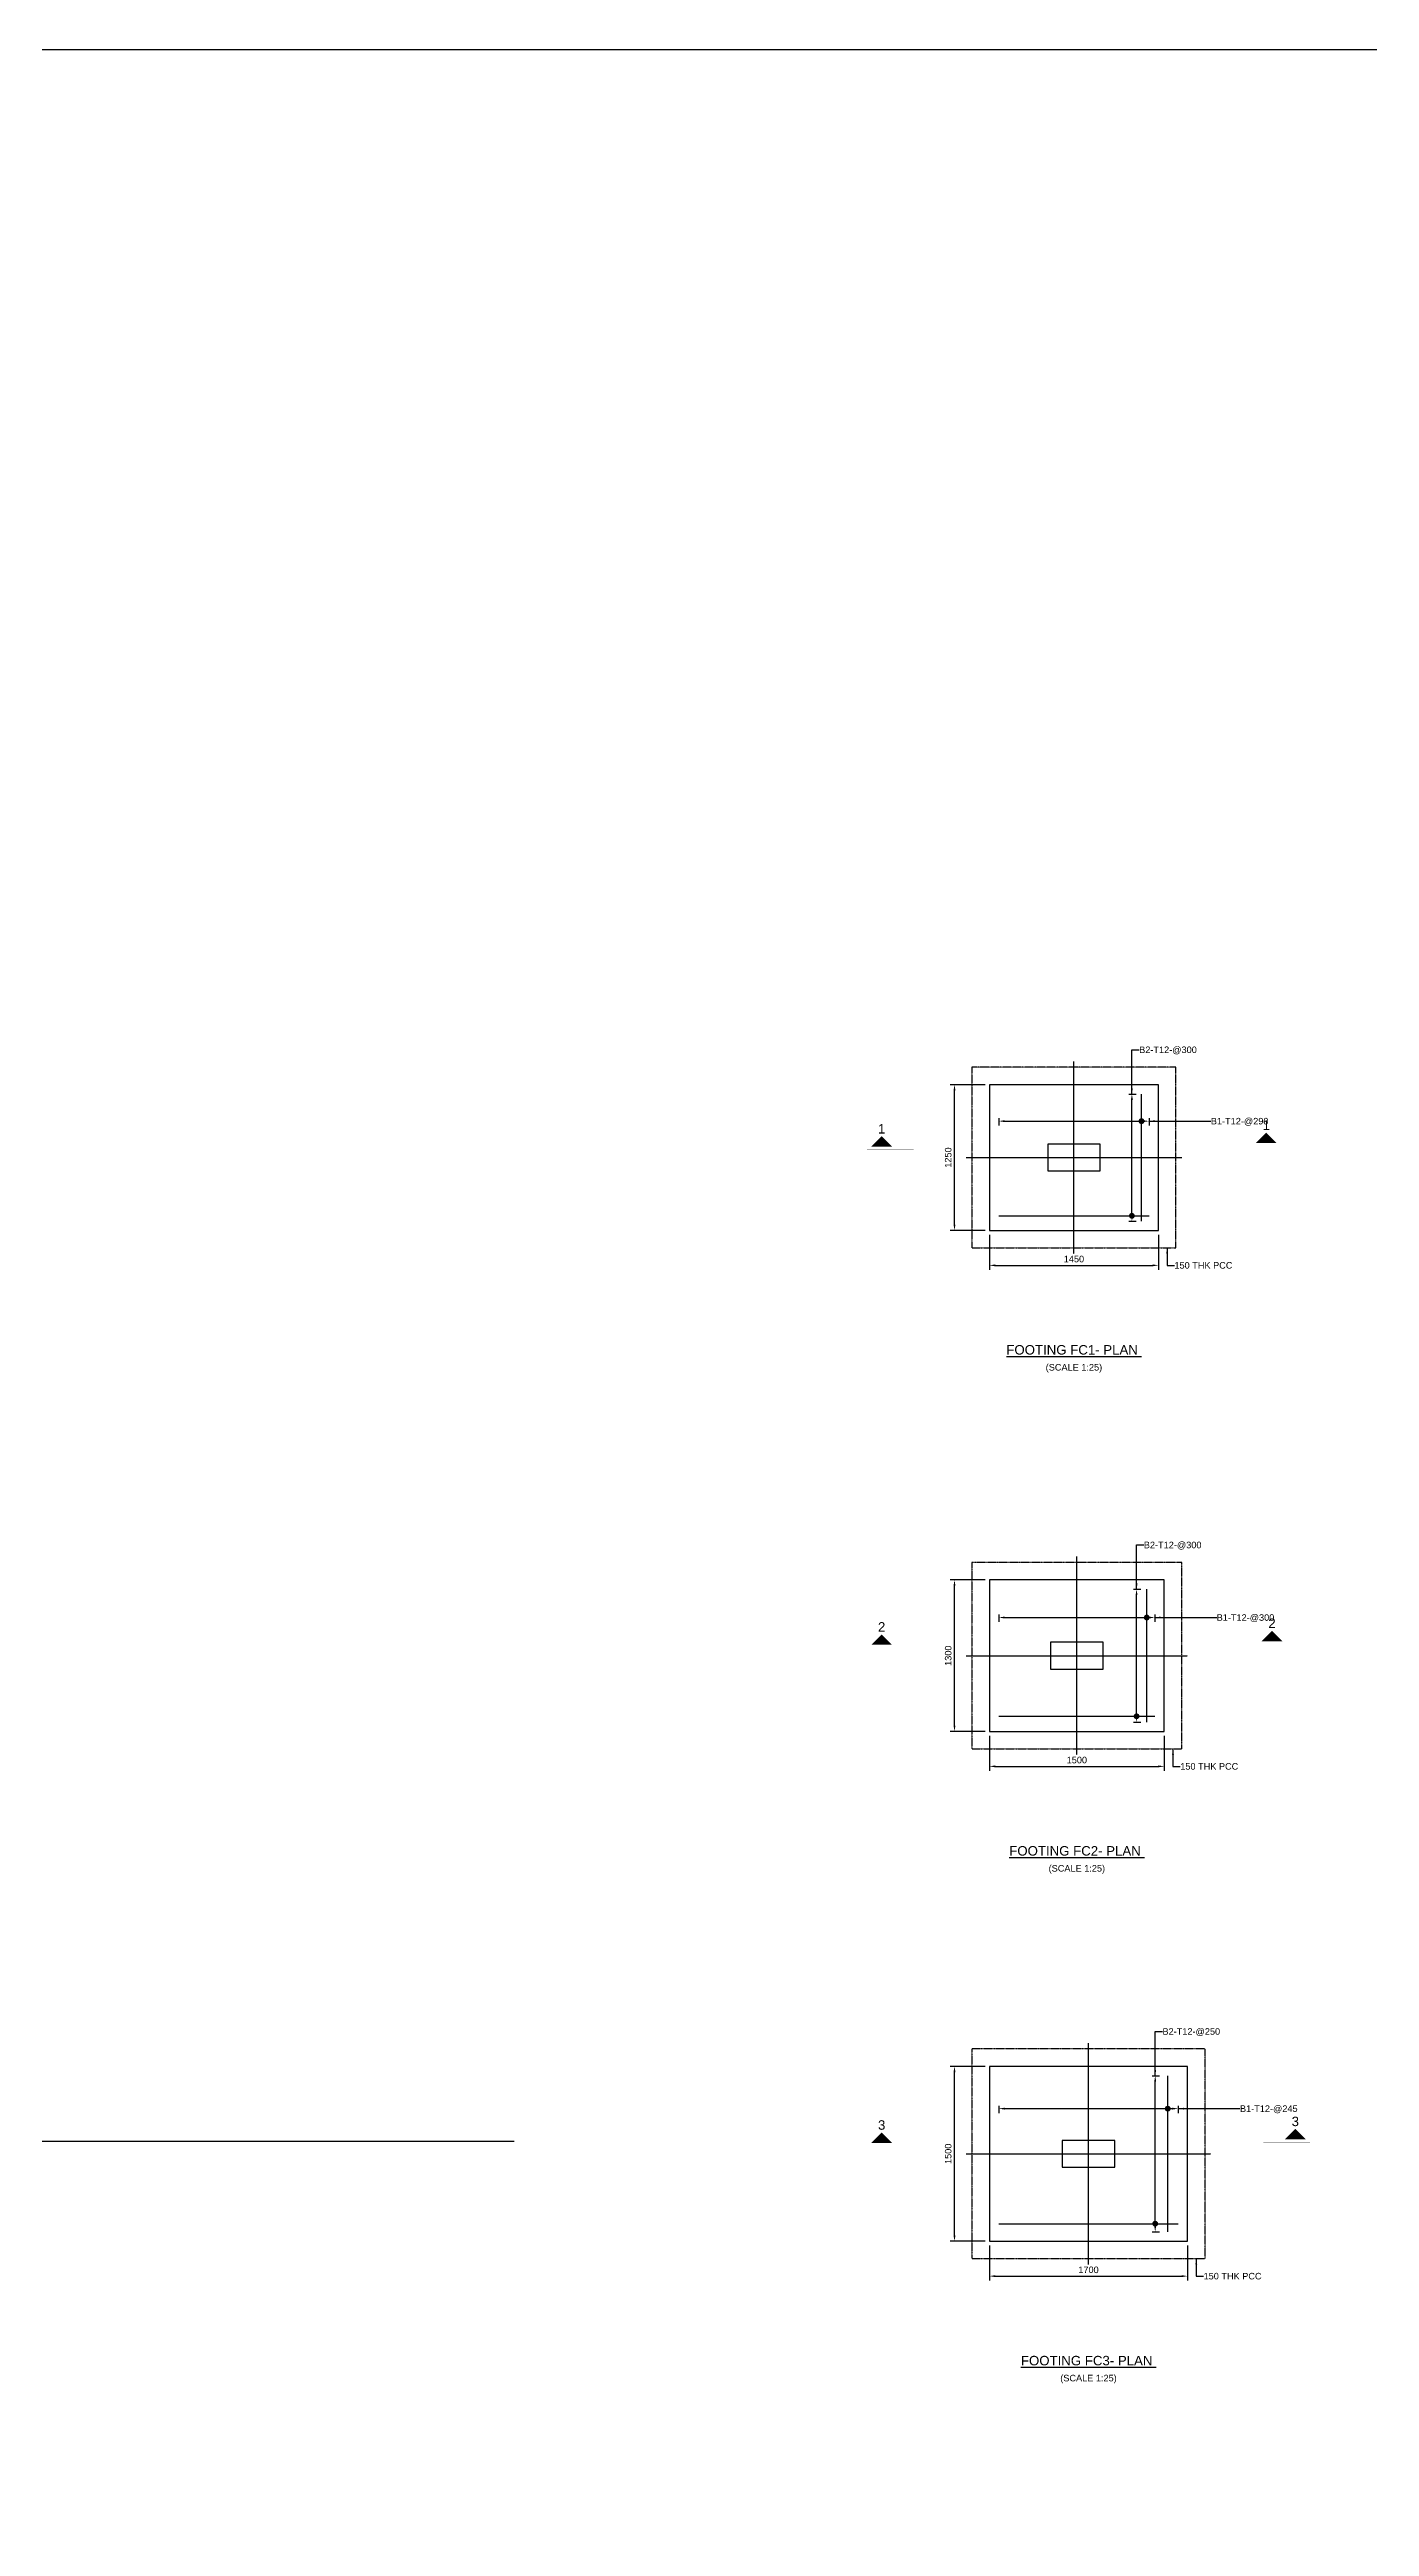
# Model space of a CAD drawing. Header units: inches. Extents: x -816171 to 9366335, y -450961 to 689132.
# Drawn here: x 5596347 to 5641659, y 310921 to 395952 of the extents above; entities that cross this region are included whole.
import ezdxf
from ezdxf.enums import TextEntityAlignment as Align

# ---------------------------------------------------------------- set-up
doc = ezdxf.new("R2010")
doc.units = ezdxf.units.IN
doc.header["$MEASUREMENT"] = 0
doc.linetypes.add('Cline', pattern=[1, 0.625, -0.125, 0.125, -0.125])
doc.linetypes.add('DASHED', pattern=[0.75, 0.5, -0.25])
for name, color, linetype in [('Center Line', 1, 'Continuous'), ('Column', 2, 'Continuous'), ('Dim', 31, 'Continuous'), ('Footing', 4, 'Continuous'), ('Labels', 4, 'Continuous'), ('PCC', 5, 'Continuous'), ('Reinforcement', 130, 'Continuous'), ('Schedule Border', 60, 'Continuous'), ('Section Mark', 5, 'Continuous'), ('Solid', 25, 'Continuous'), ('Text', 31, 'Continuous')]:
    doc.layers.add(name, color=color, linetype=linetype)
doc.styles.add('SC-FTG1', font='sanss___.ttf')
doc.styles.add('SC-FTG2', font='SansSerif')
doc.dimstyles.new('RccFooting', dxfattribs={"dimtxt": 225, "dimasz": 200, "dimexe": 150, "dimexo": 150, "dimgap": 100, "dimtad": 1, "dimtoh": 1, "dimdec": 4, "dimlfac": 0.25, "dimzin": 0, "dimdsep": 46, "dimtxsty": 'SC-FTG2', "dimcen": 0.09, "dimclrd": 8, "dimclre": 8, "dimclrt": 31, "dimadec": 0, "dimazin": 0, "dimtfac": 1, "dimtdec": 0, "dimtix": 1, "dimtofl": 0, "dimtmove": 0, "dimatfit": 3, "dimfxl": 1, "dimtolj": 1, "dimtzin": 0, "dimarcsym": 0})

# ---------------------------------------------------------------- blocks, each defined once
blk = doc.blocks.new('*D2346')
at = {"layer": 'DEFPOINTS', "color": 0, "transparency": 16777216}
for p in [(5628614, 355414), (5634414, 355414), (5634414, 354214)]:
    blk.add_point(p, dxfattribs=at)
at = {"layer": 'Dim', "color": 8, "lineweight": -2, "transparency": 16777216}
for p, q in [((5628614, 355264), (5628614, 354064)), ((5634414, 355264), (5634414, 354064)), ((5628814, 354214), (5634214, 354214))]:
    blk.add_line(p, q, dxfattribs=at)
at = {"layer": 'Dim', "color": 8, "transparency": 16777216}
for points in [[(5628814, 354247), (5628814, 354181), (5628614, 354214)], [(5634214, 354247), (5634214, 354181), (5634414, 354214)]]:
    blk.add_solid(points, dxfattribs=at)
at = {"layer": 'Dim', "color": 31, "transparency": 16777216, "insert": (5631514, 354430), "char_height": 225, "attachment_point": 5, "style": 'SC-FTG2'}
blk.add_mtext('\\A1;1450', dxfattribs=at)
blk = doc.blocks.new('*D2347')
at = {"layer": 'DEFPOINTS', "color": 0, "transparency": 16777216}
for p in [(5627414, 360414), (5628614, 360414), (5628614, 355414)]:
    blk.add_point(p, dxfattribs=at)
at = {"layer": 'Dim', "color": 8, "lineweight": -2, "transparency": 16777216}
for p, q in [((5628464, 360414), (5627264, 360414)), ((5627414, 355614), (5627414, 360214)), ((5628464, 355414), (5627264, 355414))]:
    blk.add_line(p, q, dxfattribs=at)
at = {"layer": 'Dim', "color": 8, "transparency": 16777216}
for points in [[(5627380, 360214), (5627447, 360214), (5627414, 360414)], [(5627380, 355614), (5627447, 355614), (5627414, 355414)]]:
    blk.add_solid(points, dxfattribs=at)
at = {"layer": 'Dim', "color": 31, "transparency": 16777216, "insert": (5627198, 357914), "char_height": 225, "attachment_point": 5, "rotation": 90, "style": 'SC-FTG2'}
blk.add_mtext('\\A1;1250', dxfattribs=at)
blk = doc.blocks.new('*D2348')
at = {"layer": 'DEFPOINTS', "color": 0, "transparency": 16777216}
for p in [(5633254, 360094), (5633504, 360094), (5633254, 355734)]:
    blk.add_point(p, dxfattribs=at)
at = {"layer": 'Dim', "color": 8, "lineweight": -2, "transparency": 16777216}
for p, q in [((5633404, 360094), (5633654, 360094)), ((5633504, 355934), (5633504, 359894)), ((5633404, 355734), (5633654, 355734))]:
    blk.add_line(p, q, dxfattribs=at)
at = {"layer": 'Dim', "color": 8, "transparency": 16777216}
for points in [[(5633470, 359894), (5633537, 359894), (5633504, 360094)], [(5633470, 355934), (5633537, 355934), (5633504, 355734)]]:
    blk.add_solid(points, dxfattribs=at)
blk = doc.blocks.new('*D2349')
at = {"layer": 'DEFPOINTS', "color": 0, "transparency": 16777216}
for p in [(5628934, 359414), (5634094, 359414), (5634094, 359164)]:
    blk.add_point(p, dxfattribs=at)
at = {"layer": 'Dim', "color": 8, "lineweight": -2, "transparency": 16777216}
for p, q in [((5628934, 359264), (5628934, 359014)), ((5629134, 359164), (5633894, 359164)), ((5634094, 359264), (5634094, 359014))]:
    blk.add_line(p, q, dxfattribs=at)
at = {"layer": 'Dim', "color": 8, "transparency": 16777216}
for points in [[(5629134, 359197), (5629134, 359131), (5628934, 359164)], [(5633894, 359197), (5633894, 359131), (5634094, 359164)]]:
    blk.add_solid(points, dxfattribs=at)
blk = doc.blocks.new('*D2356')
at = {"layer": 'DEFPOINTS', "color": 0, "transparency": 16777216}
for p in [(5628614, 338214), (5634614, 338214), (5634614, 337014)]:
    blk.add_point(p, dxfattribs=at)
at = {"layer": 'Dim', "color": 8, "lineweight": -2, "transparency": 16777216}
for p, q in [((5628614, 338064), (5628614, 336864)), ((5634614, 338064), (5634614, 336864)), ((5628814, 337014), (5634414, 337014))]:
    blk.add_line(p, q, dxfattribs=at)
at = {"layer": 'Dim', "color": 8, "transparency": 16777216}
for points in [[(5628814, 337047), (5628814, 336981), (5628614, 337014)], [(5634414, 337047), (5634414, 336981), (5634614, 337014)]]:
    blk.add_solid(points, dxfattribs=at)
at = {"layer": 'Dim', "color": 31, "transparency": 16777216, "insert": (5631614, 337230), "char_height": 225, "attachment_point": 5, "style": 'SC-FTG2'}
blk.add_mtext('\\A1;1500', dxfattribs=at)
blk = doc.blocks.new('*D2357')
at = {"layer": 'DEFPOINTS', "color": 0, "transparency": 16777216}
for p in [(5627414, 343414), (5628614, 343414), (5628614, 338214)]:
    blk.add_point(p, dxfattribs=at)
at = {"layer": 'Dim', "color": 8, "lineweight": -2, "transparency": 16777216}
for p, q in [((5628464, 343414), (5627264, 343414)), ((5627414, 338414), (5627414, 343214)), ((5628464, 338214), (5627264, 338214))]:
    blk.add_line(p, q, dxfattribs=at)
at = {"layer": 'Dim', "color": 8, "transparency": 16777216}
for points in [[(5627380, 343214), (5627447, 343214), (5627414, 343414)], [(5627380, 338414), (5627447, 338414), (5627414, 338214)]]:
    blk.add_solid(points, dxfattribs=at)
at = {"layer": 'Dim', "color": 31, "transparency": 16777216, "insert": (5627198, 340814), "char_height": 225, "attachment_point": 5, "rotation": 90, "style": 'SC-FTG2'}
blk.add_mtext('\\A1;1300', dxfattribs=at)
blk = doc.blocks.new('*D2358')
at = {"layer": 'DEFPOINTS', "color": 0, "transparency": 16777216}
for p in [(5633414, 343094), (5633664, 343094), (5633414, 338534)]:
    blk.add_point(p, dxfattribs=at)
at = {"layer": 'Dim', "color": 8, "lineweight": -2, "transparency": 16777216}
for p, q in [((5633564, 343094), (5633814, 343094)), ((5633664, 338734), (5633664, 342894)), ((5633564, 338534), (5633814, 338534))]:
    blk.add_line(p, q, dxfattribs=at)
at = {"layer": 'Dim', "color": 8, "transparency": 16777216}
for points in [[(5633630, 342894), (5633697, 342894), (5633664, 343094)], [(5633630, 338734), (5633697, 338734), (5633664, 338534)]]:
    blk.add_solid(points, dxfattribs=at)
blk = doc.blocks.new('*D2359')
at = {"layer": 'DEFPOINTS', "color": 0, "transparency": 16777216}
for p in [(5628934, 342374), (5634294, 342374), (5634294, 342124)]:
    blk.add_point(p, dxfattribs=at)
at = {"layer": 'Dim', "color": 8, "lineweight": -2, "transparency": 16777216}
for p, q in [((5628934, 342224), (5628934, 341974)), ((5629134, 342124), (5634094, 342124)), ((5634294, 342224), (5634294, 341974))]:
    blk.add_line(p, q, dxfattribs=at)
at = {"layer": 'Dim', "color": 8, "transparency": 16777216}
for points in [[(5629134, 342157), (5629134, 342091), (5628934, 342124)], [(5634094, 342157), (5634094, 342091), (5634294, 342124)]]:
    blk.add_solid(points, dxfattribs=at)
blk = doc.blocks.new('*D2362')
at = {"layer": 'DEFPOINTS', "color": 0, "transparency": 16777216}
for p in [(5628614, 320714), (5635414, 320714), (5635414, 319514)]:
    blk.add_point(p, dxfattribs=at)
at = {"layer": 'Dim', "color": 8, "lineweight": -2, "transparency": 16777216}
for p, q in [((5628614, 320564), (5628614, 319364)), ((5635414, 320564), (5635414, 319364)), ((5628814, 319514), (5635214, 319514))]:
    blk.add_line(p, q, dxfattribs=at)
at = {"layer": 'Dim', "color": 8, "transparency": 16777216}
for points in [[(5628814, 319547), (5628814, 319481), (5628614, 319514)], [(5635214, 319547), (5635214, 319481), (5635414, 319514)]]:
    blk.add_solid(points, dxfattribs=at)
at = {"layer": 'Dim', "color": 31, "transparency": 16777216, "insert": (5632014, 319730), "char_height": 225, "attachment_point": 5, "style": 'SC-FTG2'}
blk.add_mtext('\\A1;1700', dxfattribs=at)
blk = doc.blocks.new('*D2363')
at = {"layer": 'DEFPOINTS', "color": 0, "transparency": 16777216}
for p in [(5627414, 326714), (5628614, 326714), (5628614, 320714)]:
    blk.add_point(p, dxfattribs=at)
at = {"layer": 'Dim', "color": 8, "lineweight": -2, "transparency": 16777216}
for p, q in [((5628464, 326714), (5627264, 326714)), ((5627414, 320914), (5627414, 326514)), ((5628464, 320714), (5627264, 320714))]:
    blk.add_line(p, q, dxfattribs=at)
at = {"layer": 'Dim', "color": 8, "transparency": 16777216}
for points in [[(5627380, 326514), (5627447, 326514), (5627414, 326714)], [(5627380, 320914), (5627447, 320914), (5627414, 320714)]]:
    blk.add_solid(points, dxfattribs=at)
at = {"layer": 'Dim', "color": 31, "transparency": 16777216, "insert": (5627198, 323714), "char_height": 225, "attachment_point": 5, "rotation": 90, "style": 'SC-FTG2'}
blk.add_mtext('\\A1;1500', dxfattribs=at)
blk = doc.blocks.new('*D2364')
at = {"layer": 'DEFPOINTS', "color": 0, "transparency": 16777216}
for p in [(5634054, 326394), (5634304, 326394), (5634054, 321034)]:
    blk.add_point(p, dxfattribs=at)
at = {"layer": 'Dim', "color": 8, "lineweight": -2, "transparency": 16777216}
for p, q in [((5634204, 326394), (5634454, 326394)), ((5634304, 321234), (5634304, 326194)), ((5634204, 321034), (5634454, 321034))]:
    blk.add_line(p, q, dxfattribs=at)
at = {"layer": 'Dim', "color": 8, "transparency": 16777216}
for points in [[(5634270, 326194), (5634337, 326194), (5634304, 326394)], [(5634270, 321234), (5634337, 321234), (5634304, 321034)]]:
    blk.add_solid(points, dxfattribs=at)
blk = doc.blocks.new('*D2365')
at = {"layer": 'DEFPOINTS', "color": 0, "transparency": 16777216}
for p in [(5628934, 325514), (5635094, 325514), (5635094, 325264)]:
    blk.add_point(p, dxfattribs=at)
at = {"layer": 'Dim', "color": 8, "lineweight": -2, "transparency": 16777216}
for p, q in [((5628934, 325364), (5628934, 325114)), ((5629134, 325264), (5634894, 325264)), ((5635094, 325364), (5635094, 325114))]:
    blk.add_line(p, q, dxfattribs=at)
at = {"layer": 'Dim', "color": 8, "transparency": 16777216}
for points in [[(5629134, 325297), (5629134, 325231), (5628934, 325264)], [(5634894, 325297), (5634894, 325231), (5635094, 325264)]]:
    blk.add_solid(points, dxfattribs=at)

msp = doc.modelspace()

# ---------------------------------------------------------------- hatches: boundary and pattern name
at = {"layer": 'Solid'}
for points in [[(5624563.62815, 358290.1347), (5624913.62815, 358640.1347), (5625263.62815, 358290.1347), (5624563.62815, 358290.1347)], [(5638463.62815, 358414.1347), (5638113.62815, 358764.1347), (5637763.62815, 358414.1347), (5638463.62815, 358414.1347)], [(5624563.62815, 341190.1347), (5624913.62815, 341540.1347), (5625263.62815, 341190.1347), (5624563.62815, 341190.1347)], [(5638663.62815, 341314.1347), (5638313.62815, 341664.1347), (5637963.62815, 341314.1347), (5638663.62815, 341314.1347)], [(5624563.62815, 324090.1347), (5624913.62815, 324440.1347), (5625263.62815, 324090.1347), (5624563.62815, 324090.1347)], [(5639463.62815, 324214.1347), (5639113.62815, 324564.1347), (5638763.62815, 324214.1347), (5639463.62815, 324214.1347)]]:
    msp.add_hatch(color=256, dxfattribs=at).paths.add_polyline_path(points, flags=0)

# ---------------------------------------------------------------- linework, layer by layer
msp.add_lwpolyline([(5266849.35229, 395952.13534), (5795953.51014, 395952.13534), (5795953.51014, 141360.22388), (5266849.35229, 141360.22388)], close=True)
at = {"layer": 'Center Line', "linetype": 'Cline'}
for points in [[(5631513.62815, 354614.1347), (5631513.62815, 361214.1347)], [(5627813.62815, 357914.1347), (5635213.62815, 357914.1347)], [(5631613.62815, 337414.1347), (5631613.62815, 344214.1347)], [(5627813.62815, 340814.1347), (5635413.62815, 340814.1347)], [(5632013.62815, 319914.1347), (5632013.62815, 327514.1347)], [(5627813.62815, 323714.1347), (5636213.62815, 323714.1347)]]:
    msp.add_lwpolyline(points, dxfattribs=at)
at = {"layer": 'Column'}
for points in [[(5630613.62815, 357454.1347), (5632413.62815, 357454.1347), (5632413.62815, 358374.1347), (5630613.62815, 358374.1347), (5630613.62815, 357454.1347)], [(5630713.62815, 340354.1347), (5632513.62815, 340354.1347), (5632513.62815, 341274.1347), (5630713.62815, 341274.1347), (5630713.62815, 340354.1347)], [(5631113.62815, 323254.1347), (5632913.62815, 323254.1347), (5632913.62815, 324174.1347), (5631113.62815, 324174.1347), (5631113.62815, 323254.1347)]]:
    msp.add_lwpolyline(points, dxfattribs=at)
at = {"layer": 'Dim', "color": 8, "const_width": 100}
for points in [[(5633783.62815, 359164.1347, 1), (5633883.62815, 359164.1347, 1)], [(5633453.62815, 355914.1347, 1), (5633553.62815, 355914.1347, 1)], [(5633963.62815, 342124.1347, 1), (5634063.62815, 342124.1347, 1)], [(5633613.62815, 338734.1347, 1), (5633713.62815, 338734.1347, 1)], [(5634683.62815, 325264.1347, 1), (5634783.62815, 325264.1347, 1)], [(5634253.62815, 321314.1347, 1), (5634353.62815, 321314.1347, 1)]]:
    msp.add_lwpolyline(points, format="xyb", close=True, dxfattribs=at)
at = {"layer": 'Footing'}
for points in [[(5628613.62815, 355414.1347), (5634413.62815, 355414.1347), (5634413.62815, 360414.1347), (5628613.62815, 360414.1347), (5628613.62815, 355414.1347)], [(5628613.62815, 338214.1347), (5634613.62815, 338214.1347), (5634613.62815, 343414.1347), (5628613.62815, 343414.1347), (5628613.62815, 338214.1347)], [(5628613.62815, 320714.1347), (5635413.62815, 320714.1347), (5635413.62815, 326714.1347), (5628613.62815, 326714.1347), (5628613.62815, 320714.1347)]]:
    msp.add_lwpolyline(points, dxfattribs=at)
at = {"layer": 'PCC', "linetype": 'DASHED'}
for points in [[(5628013.62815, 354814.1347), (5635013.62815, 354814.1347), (5635013.62815, 361014.1347), (5628013.62815, 361014.1347), (5628013.62815, 354814.1347)], [(5628013.62815, 337614.1347), (5635213.62815, 337614.1347), (5635213.62815, 344014.1347), (5628013.62815, 344014.1347), (5628013.62815, 337614.1347)], [(5628013.62815, 320114.1347), (5636013.62815, 320114.1347), (5636013.62815, 327314.1347), (5628013.62815, 327314.1347), (5628013.62815, 320114.1347)]]:
    msp.add_lwpolyline(points, dxfattribs=at)
at = {"layer": 'Reinforcement'}
for points in [[(5633833.62815, 355734.1347), (5633833.62815, 360094.1347)], [(5628933.62815, 355914.1347), (5634093.62815, 355914.1347)], [(5634013.62815, 338534.1347), (5634013.62815, 343094.1347)], [(5628933.62815, 338734.1347), (5634293.62815, 338734.1347)], [(5634733.62815, 321034.1347), (5634733.62815, 326394.1347)], [(5628933.62815, 321314.1347), (5635093.62815, 321314.1347)]]:
    msp.add_lwpolyline(points, dxfattribs=at)
at = {"layer": 'Schedule Border'}
msp.add_line((5469204.62407, 324144.42233), (5612294.21667, 324144.42233), dxfattribs=at)
at = {"layer": 'Section Mark', "const_width": 5}
for points in [[(5626013.62815, 358190.1347), (5624413.62815, 358190.1347)], [(5624563.62815, 358290.1347), (5624913.62815, 358640.1347), (5625263.62815, 358290.1347), (5624563.62815, 358290.1347)], [(5637013.62815, 358314.1347), (5638613.62815, 358314.1347)], [(5638463.62815, 358414.1347), (5638113.62815, 358764.1347), (5637763.62815, 358414.1347), (5638463.62815, 358414.1347)], [(5626013.62815, 341090.1347), (5624413.62815, 341090.1347)], [(5624563.62815, 341190.1347), (5624913.62815, 341540.1347), (5625263.62815, 341190.1347), (5624563.62815, 341190.1347)], [(5637213.62815, 341214.1347), (5638813.62815, 341214.1347)], [(5638663.62815, 341314.1347), (5638313.62815, 341664.1347), (5637963.62815, 341314.1347), (5638663.62815, 341314.1347)], [(5626013.62815, 323990.1347), (5624413.62815, 323990.1347)], [(5624563.62815, 324090.1347), (5624913.62815, 324440.1347), (5625263.62815, 324090.1347), (5624563.62815, 324090.1347)], [(5638013.62815, 324114.1347), (5639613.62815, 324114.1347)], [(5639463.62815, 324214.1347), (5639113.62815, 324564.1347), (5638763.62815, 324214.1347), (5639463.62815, 324214.1347)]]:
    msp.add_lwpolyline(points, dxfattribs=at)

# ---------------------------------------------------------------- texts
at = {"layer": 'Dim', "style": 'SC-FTG2'}
for p in [(5634963.62815, 354214.1347), (5635163.62815, 337014.1347), (5635963.62815, 319514.1347)]:
    msp.add_text('150 THK PCC', height=225, dxfattribs=at).set_placement(p, align=Align.MIDDLE_LEFT)
at = {"layer": 'Labels', "style": 'SC-FTG1'}
for s, p in [('%%uFOOTING FC1- PLAN ', (5631513.62815, 351314.1347)), ('%%uFOOTING FC2- PLAN ', (5631613.62815, 334114.1347)), ('%%uFOOTING FC3- PLAN ', (5632013.62815, 316614.1347))]:
    msp.add_text(s, height=325, dxfattribs=at).set_placement(p, align=Align.MIDDLE_CENTER)
at = {"layer": 'Section Mark', "style": 'SC-FTG1'}
for s, p in [('1', (5624913.62815, 358902.6347)), ('1', (5638113.62815, 359026.6347)), ('2', (5624913.62815, 341802.6347)), ('2', (5638313.62815, 341926.6347)), ('3', (5624913.62815, 324702.6347)), ('3', (5639113.62815, 324826.6347))]:
    msp.add_text(s, height=325, dxfattribs=at).set_placement(p, align=Align.MIDDLE_CENTER)
at = {"layer": 'Text', "style": 'SC-FTG1'}
for s, p in [('B2-T12-@300', (5633753.62815, 361614.1347)), ('B1-T12-@290', (5636213.62815, 359164.1347)), ('B2-T12-@300', (5633913.62815, 344614.1347)), ('B1-T12-@300', (5636413.62815, 342124.1347)), ('B2-T12-@250', (5634553.62815, 327914.1347)), ('B1-T12-@245', (5637213.62815, 325264.1347))]:
    msp.add_text(s, height=225, dxfattribs=at).set_placement(p, align=Align.MIDDLE_LEFT)
for p in [(5631513.62815, 350714.1347), (5631613.62815, 333514.1347), (5632013.62815, 316014.1347)]:
    msp.add_text('(SCALE 1:25)', height=225, dxfattribs=at).set_placement(p, align=Align.MIDDLE_CENTER)

# ---------------------------------------------------------------- dimensions: what is measured, and where the dimension line sits
at = {"layer": 'Dim'}
for p1, p2, distance, text, picture, middle in [((5628613.62815, 355414.1347), (5628613.62815, 360414.1347), 1200, '1250', '*D2347', (5627197.73309, 357914.1347)), ((5628613.62815, 355414.1347), (5634413.62815, 355414.1347), -1200, '1450', '*D2346', (5631513.62815, 354430.02976)), ((5628613.62815, 338214.1347), (5628613.62815, 343414.1347), 1200, '1300', '*D2357', (5627197.57877, 340814.1347)), ((5628613.62815, 338214.1347), (5634613.62815, 338214.1347), -1200, '1500', '*D2356', (5631613.62815, 337230.02976)), ((5628613.62815, 320714.1347), (5628613.62815, 326714.1347), 1200, '1500', '*D2363', (5627197.73309, 323714.1347)), ((5628613.62815, 320714.1347), (5635413.62815, 320714.1347), -1200, '1700', '*D2362', (5632013.62815, 319730.02976))]:
    dim = msp.add_aligned_dim(p1=p1, p2=p2, distance=distance, text=text, dimstyle='RccFooting', dxfattribs=at)
    dim.commit()
    dim.dimension.update_dxf_attribs({"geometry": picture, "text_midpoint": middle})
for base, p1, p2, angle, picture, middle in [((5633503.62815, 360094.1347), (5633253.62815, 355734.1347), (5633253.62815, 360094.1347), 90, '*D2348', (5633503.62815, 357214.1347)), ((5634093.62815, 359164.1347), (5628933.62815, 359414.1347), (5634093.62815, 359414.1347), 0, '*D2349', (5632533.62815, 359164.1347)), ((5633663.62815, 343094.1347), (5633413.62815, 338534.1347), (5633413.62815, 343094.1347), 90, '*D2358', (5633663.62815, 340034.1347)), ((5634293.62815, 342124.1347), (5628933.62815, 342374.1347), (5634293.62815, 342374.1347), 0, '*D2359', (5632713.62815, 342124.1347)), ((5634303.62815, 326394.1347), (5634053.62815, 321034.1347), (5634053.62815, 326394.1347), 90, '*D2364', (5634303.62815, 322614.1347)), ((5635093.62815, 325264.1347), (5628933.62815, 325514.1347), (5635093.62815, 325514.1347), 0, '*D2365', (5633433.62815, 325264.1347))]:
    dim = msp.add_linear_dim(base=base, p1=p1, p2=p2, angle=angle, text=' ', dimstyle='RccFooting', override={"dimjust": 0}, dxfattribs=at)
    dim.commit()
    dim.dimension.update_dxf_attribs({"geometry": picture, "text_midpoint": middle, "dimtype": 161})

# ---------------------------------------------------------------- leaders
at = {"layer": 'Dim', "color": 8}
for points in [[(5633503.62815, 360094.1347), (5633503.62815, 361614.1347), (5633753.62815, 361614.1347)], [(5634093.62815, 359164.1347), (5636213.62815, 359164.1347), (5636213.62815, 359164.1347)], [(5634713.62815, 354814.1347), (5634713.62815, 354214.1347), (5634963.62815, 354214.1347)], [(5633663.62815, 343094.1347), (5633663.62815, 344614.1347), (5633913.62815, 344614.1347)], [(5634293.62815, 342124.1347), (5636413.62815, 342124.1347), (5636413.62815, 342124.1347)], [(5634913.62815, 337614.1347), (5634913.62815, 337014.1347), (5635163.62815, 337014.1347)], [(5634303.62815, 326394.1347), (5634303.62815, 327914.1347), (5634553.62815, 327914.1347)], [(5635093.62815, 325264.1347), (5637213.62815, 325264.1347), (5637213.62815, 325264.1347)], [(5635713.62815, 320114.1347), (5635713.62815, 319514.1347), (5635963.62815, 319514.1347)]]:
    msp.add_leader(points, dimstyle='RccFooting', dxfattribs=at)

doc.saveas('drawing.dxf')
